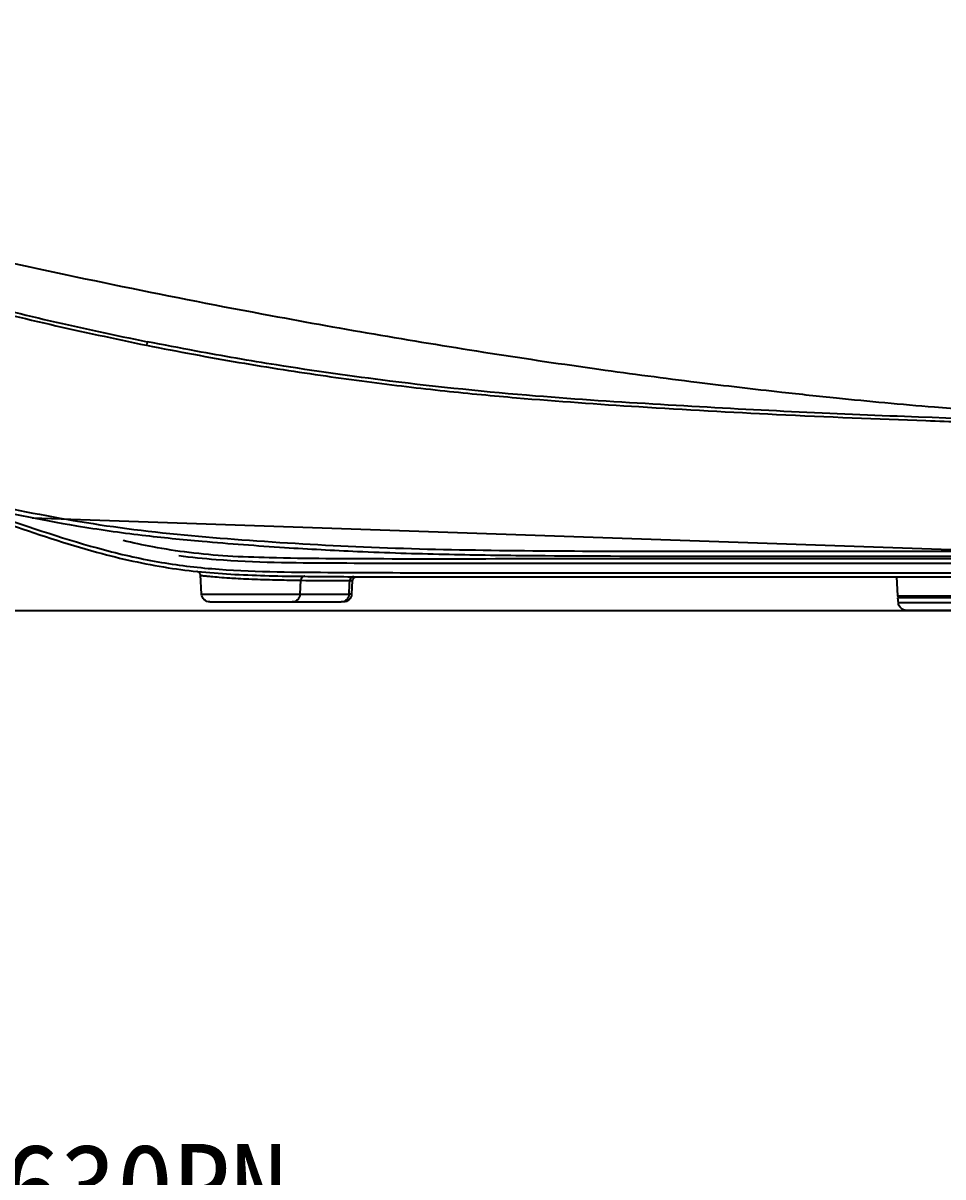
# Model space of a CAD drawing. Extents: x -2137 to 3740, y 68 to 2359.
# Drawn here: x -1237.6 to -1017.2, y 539.1 to 815.6 of the extents above; entities that cross this region are included whole.
import ezdxf

# ---------------------------------------------------------------- set-up
doc = ezdxf.new("R2010")
doc.units = 0
doc.header["$LTSCALE"] = 20
doc.header["$MEASUREMENT"] = 0
doc.layers.get('0').update_dxf_attribs({"linetype": 'CONTINUOUS'})
doc.layers.get('DEFPOINTS').update_dxf_attribs({"linetype": 'CONTINUOUS'})
doc.layers.add('1', color=7, linetype='CONTINUOUS')
doc.layers.add('2', color=2, linetype='CONTINUOUS')
doc.styles.add('ROMANS', font='romans', dxfattribs={"height": 10.144927})
doc.dimstyles.get("Standard").update_dxf_attribs({"dimtxt": 2.7, "dimasz": 2.5, "dimexe": 1.5, "dimexo": 1.5, "dimgap": 1.5, "dimtad": 1, "dimdec": 0, "dimlfac": 10, "dimzin": 0, "dimdsep": 46, "dimtxsty": 'Standard', "dimcen": 0, "dimclrt": 2, "dimadec": 0, "dimazin": 0, "dimtfac": 1, "dimtdec": 0, "dimtmove": 0, "dimatfit": 3, "dimfxl": 0, "dimtolj": 1, "dimtzin": 0, "dimarcsym": 0})

# ---------------------------------------------------------------- blocks, each defined once
blk = doc.blocks.new('*D17')
at = {"color": 3, "lineweight": -2}
for p, q in [((-912.87, 686.91), (-912.87, 67.8)), ((-1522.6, 293.1), (-1522.6, 67.8)), ((-1498.6, 73.8), (-936.87, 73.8))]:
    blk.add_line(p, q, dxfattribs=at)
at = {"color": 3}
for points in [[(-1498.6, 77.8), (-1498.6, 69.8), (-1522.6, 73.8)], [(-936.87, 77.8), (-936.87, 69.8), (-912.87, 73.8)]]:
    blk.add_solid(points, dxfattribs=at)
at = {"layer": 'DEFPOINTS', "color": 0}
for p in [(-912.87, 688.71), (-1522.6, 294.9), (-912.87, 73.8)]:
    blk.add_point(p, dxfattribs=at)
at = {"color": 2, "insert": (-1217.74, 97.8), "char_height": 24, "attachment_point": 5}
blk.add_mtext('\\A1;610', dxfattribs=at)
blk = doc.blocks.new('A$C9bb48bae')
at = {"layer": '1', "color": 7, "linetype": 'Continuous'}
for p, q in [((8.27, 11.2), (322.54, 22.12)), ((281.92, 3.9), (282.16, 8.51)), ((283.01, 9.32), (283.04, 9.32)), ((115.1, 3.47), (115.34, 7.99)), ((115.34, 7.99), (115.34, 8)), ((245.81, 7.11), (245.98, 3.9)), ((245.81, 7.11), (245.81, 7.11)), ((258.31, 3.9), (258.15, 7.2)), ((115.1, 3.47), (91.17, 3.47)), ((91.19, 3), (115.08, 3)), ((114.97, 1.83), (115.08, 3)), ((245.98, 3.9), (246.57, 3.9)), ((258.31, 3.9), (246.57, 3.9)), ((281.92, 3.9), (258.31, 3.9)), ((91.3, 1.83), (114.97, 1.83)), ((93.27, 0), (112.98, 0)), ((247.97, 2), (248.47, 2)), ((260.21, 2), (248.47, 2)), ((279.92, 2), (260.21, 2))]:
    blk.add_line(p, q, dxfattribs=at)
for centre, radius, start, end in [((114.6, 3.5), 0.5, 270, 357), ((247.97, 4), 2, 183, 270), ((279.92, 4), 2, 270, 357), ((112.98, 2), 2, 270, 355)]:
    blk.add_arc(centre, radius, start, end, dxfattribs=at)
for centre in [(248.47, 4), (260.21, 4)]:
    blk.add_ellipse(centre, major_axis=(0, -2), ratio=0.951057, start_param=4.764749, end_param=6.283185, dxfattribs=at)
for points, knots in [([(477.62, 118.02), (447.77, 107.18), (417.59, 97.28), (371.94, 83.6), (356.66, 79.18), (325.94, 71.07), (310.49, 67.49), (294.96, 64.38)], [0, 0, 0, 0, 0.5, 0.5, 0.75, 0.75, 1, 1, 1, 1]), ([(477.94, 117.19), (473.18, 115.48), (463.04, 111.84), (446.84, 106.28), (428.76, 100.25), (408.76, 93.82), (385.45, 86.67), (362.83, 80.08), (339.81, 73.74), (318.39, 68.42), (302.85, 65.15), (295.1, 63.52)], [0, 0, 0, 0, 0.079655, 0.169452, 0.269417, 0.379575, 0.499943, 0.65291, 0.750136, 0.875496, 1, 1, 1, 1]), ([(438.42, 110.36), (434.52, 109.31), (426.11, 107.06), (414.14, 103.94), (404, 101.35), (396.82, 99.54), (391.64, 98.25), (386.98, 97.1), (381.81, 95.83), (375.63, 94.33), (367.93, 92.48), (358.72, 90.31), (348.05, 87.84), (316.87, 80.8), (280.4, 73.29), (239.1, 65.9), (212.88, 61.6), (187.6, 57.85), (164.29, 54.77), (145.3, 52.54), (130.29, 50.95), (118.11, 49.76), (107.71, 48.84), (98.3, 48.08), (88.95, 47.38), (77.07, 46.59), (68.06, 46.09), (62.95, 45.83)], [0, 0, 0, 0, 0.031815, 0.06835, 0.097277, 0.114025, 0.126565, 0.139222, 0.151775, 0.168453, 0.189216, 0.214009, 0.24276, 0.275372, 0.465247, 0.535344, 0.605106, 0.674102, 0.736164, 0.789939, 0.82439, 0.854817, 0.886058, 0.906459, 0.929029, 0.959788, 1, 1, 1, 1]), ([(508.18, 86.65), (507.76, 86.48), (506.4, 85.93), (503.59, 84.81), (499.26, 83.07), (493.41, 80.71), (486.03, 77.74), (477.13, 74.14), (466.69, 69.95), (454.7, 65.22), (441.14, 59.99), (425.98, 54.31), (409.21, 48.25), (390.79, 41.94), (370.67, 35.52), (348.79, 29.27), (325.04, 23.58), (299.34, 19.19), (271.75, 16.76), (242.55, 15), (211.89, 14.3), (180.13, 14.16), (147.47, 14.18), (114.23, 14.18), (81.16, 14.2), (49.63, 14.21), (22.36, 14.22), (3.8, 14.24), (0, 14.25), (0, 14.25)], [0, 0, 0, 0, 0.002237, 0.007152, 0.014744, 0.025013, 0.037959, 0.053582, 0.07188, 0.092854, 0.116505, 0.142832, 0.171833, 0.20351, 0.237859, 0.274881, 0.314573, 0.356936, 0.402004, 0.449781, 0.500255, 0.55342, 0.609269, 0.667805, 0.729036, 0.79296, 0.859558, 0.928803, 1, 1, 1, 1]), ([(508.57, 85.61), (501.17, 82.64), (486.76, 76.86), (465.34, 68.2), (438.59, 57.77), (407.47, 46.3), (372.14, 34.63), (340.79, 25.91), (315.51, 20.67), (296.67, 17.98), (280.02, 16.35), (262.8, 15.06), (243.44, 14.01), (224.11, 13.4), (198.55, 13.04), (173.8, 13), (149.29, 13), (128.88, 13), (107.29, 13), (84.96, 13), (63.98, 13), (40.83, 13), (23.09, 13), (11.49, 13), (5.31, 13), (1.71, 13), (0.97, 13), (0.97, 13)], [0, 0, 0, 0, 0.039003, 0.075957, 0.112972, 0.179376, 0.238139, 0.29481, 0.338391, 0.364249, 0.387853, 0.420247, 0.44887, 0.483127, 0.51582, 0.576231, 0.608416, 0.642464, 0.683469, 0.724728, 0.767812, 0.808151, 0.875463, 0.906299, 0.936507, 0.968699, 1, 1, 1, 1]), ([(8.56, 44.44), (8.56, 44.44), (8.56, 44.44), (8.59, 44.44), (8.68, 44.44), (9.08, 44.44), (10.7, 44.44), (15.19, 44.45), (24.62, 44.49), (39.76, 44.61), (68.61, 45.02), (104.76, 46), (142.14, 47.61), (171.75, 49.25), (203.31, 51.27), (234.14, 54.41), (261.35, 58.28), (280.74, 61.6), (291.06, 63.62), (294.96, 64.38)], [0, 0, 0, 0, 0.000264, 0.004235, 0.012184, 0.028057, 0.059787, 0.122859, 0.175712, 0.248791, 0.34147, 0.499539, 0.583507, 0.666766, 0.749204, 0.843707, 0.916571, 0.968476, 1, 1, 1, 1]), ([(295.1, 63.52), (291.36, 62.79), (284, 61.35), (273.09, 59.43), (262.53, 57.7), (252.31, 56.16), (242.43, 54.81), (232.92, 53.62), (223.76, 52.59), (214.98, 51.7), (199.38, 50.31), (175.58, 48.63), (142.61, 46.82), (113.92, 45.61), (83.97, 44.68), (53.66, 43.96), (32.41, 43.74), (23.78, 43.7), (22.87, 43.7)], [0, 0, 0, 0, 0.036489, 0.071852, 0.106093, 0.139217, 0.171224, 0.202117, 0.2319, 0.260577, 0.288152, 0.385131, 0.49655, 0.622349, 0.685946, 0.826108, 0.981067, 1, 1, 1, 1]), ([(365.2, 33.72), (361.46, 32.41), (348.85, 27.98), (329.17, 20.89), (307.61, 13.74), (289.33, 9.75), (272.77, 8.38), (256.81, 8.11), (239.45, 8.03), (222.06, 8.01), (205.49, 8), (187.79, 8), (168.01, 8), (144.08, 8), (117.97, 8), (94.34, 8), (73.9, 8), (56.62, 8), (42.5, 8), (32.46, 8), (23.02, 8), (15.24, 8), (11.81, 8), (10.89, 8)], [0, 0, 0, 0, 0.027782, 0.09364, 0.14666, 0.186834, 0.224409, 0.263097, 0.299128, 0.346896, 0.386387, 0.417719, 0.474598, 0.530819, 0.595475, 0.67339, 0.718363, 0.768012, 0.829196, 0.860934, 0.886752, 0.955538, 1, 1, 1, 1]), ([(342.62, 26.8), (339.55, 25.71), (336.48, 24.62), (324.62, 20.46), (315.83, 17.41), (302.38, 13.71), (297.86, 12.63), (288.72, 10.96), (284.11, 10.37), (270.24, 9.23), (260.95, 9.17), (242.44, 9.03), (233.2, 9.02), (205.67, 9), (187.55, 9), (152.02, 9), (134.59, 9), (101, 9), (84.82, 9), (55.28, 9), (41.92, 9), (26.32, 9), (21.86, 9), (14.82, 9), (12.23, 9), (9.05, 9), (8.33, 9), (8.35, 9)], [0, 0, 0, 0, 0.022892, 0.022892, 0.088296, 0.088296, 0.120998, 0.120998, 0.1537, 0.1537, 0.219104, 0.219104, 0.284508, 0.284508, 0.415317, 0.415317, 0.546125, 0.546125, 0.676934, 0.676934, 0.807742, 0.807742, 0.873147, 0.873147, 0.938551, 0.938551, 1, 1, 1, 1]), ([(7.3, 12.36), (7.16, 12.36), (8.34, 12.37), (14.94, 12.37), (28.54, 12.36), (54.28, 12.38), (95.8, 12.35), (152.67, 12.32), (206.76, 12.31), (246.06, 12.28), (264.49, 12.52), (275.44, 12.9), (284.75, 13.73), (293.12, 15.02), (298.37, 16.16), (300.74, 16.74)], [0, 0, 0, 0, 0.068564, 0.131333, 0.206042, 0.308473, 0.439894, 0.600911, 0.790714, 0.873207, 0.908498, 0.934321, 0.958347, 0.981057, 1, 1, 1, 1]), ([(8.32, 11.2), (8.3, 11.2), (9.01, 11.2), (12.12, 11.2), (14.69, 11.2), (21.57, 11.2), (25.89, 11.2), (36.14, 11.2), (42.02, 11.2), (54.9, 11.2), (61.87, 11.2), (83.91, 11.2), (100.04, 11.2), (133.56, 11.2), (150.98, 11.2), (186.48, 11.2), (204.59, 11.2), (232.11, 11.22), (241.34, 11.23), (259.86, 11.35), (269.16, 11.4), (281.41, 12.35), (284.39, 12.66), (287.35, 13.07)], [0, 0, 0, 0, 0.070231, 0.070231, 0.145687, 0.145687, 0.221143, 0.221143, 0.296599, 0.296599, 0.372055, 0.372055, 0.522967, 0.522967, 0.673879, 0.673879, 0.824791, 0.824791, 0.900247, 0.900247, 0.975703, 0.975703, 1, 1, 1, 1]), ([(282.15, 8.37), (282.15, 8.37), (282.12, 8.37), (281.94, 8.35), (281.5, 8.3), (280.79, 8.23), (279.6, 8.11), (277.74, 7.95), (275.47, 7.78), (273.06, 7.63), (270.56, 7.51), (267.74, 7.41), (264.81, 7.33), (262.01, 7.27), (259.56, 7.22), (258.63, 7.21), (258.15, 7.2)], [0, 0, 0, 0, 0.020311, 0.06712, 0.114465, 0.162351, 0.22424, 0.30793, 0.39425, 0.456203, 0.531295, 0.6126, 0.700121, 0.79386, 0.893819, 1, 1, 1, 1]), ([(282.15, 8.37), (282.15, 8.44), (282.17, 8.57), (282.26, 8.82), (282.37, 8.97), (282.46, 9.06)], [0, 0, 0, 0, 0.263106, 0.520529, 1, 1, 1, 1]), ([(282.15, 8.37), (282.15, 8.44), (282.17, 8.57), (282.26, 8.82), (282.37, 8.97), (282.46, 9.06)], [0, 0, 0, 0, 0.263105, 0.520528, 1, 1, 1, 1]), ([(283, 9.32), (283, 9.32), (282.99, 9.31), (282.94, 9.31), (282.87, 9.3), (282.81, 9.3), (282.8, 9.3)], [0, 0, 0, 0, 0.00319, 0.406154, 0.879166, 1, 1, 1, 1]), ([(245.5, 7.78), (245.4, 7.87), (245.25, 7.97), (245, 8.05), (244.86, 8.06), (244.8, 8.06)], [0, 0, 0, 0, 0.478282, 0.736127, 1, 1, 1, 1]), ([(245.5, 7.78), (245.59, 7.7), (245.7, 7.54), (245.79, 7.3), (245.81, 7.17), (245.81, 7.1)], [0, 0, 0, 0, 0.478279, 0.736124, 1, 1, 1, 1]), ([(246.41, 7.11), (246.28, 7.11), (246.03, 7.11), (245.87, 7.11), (245.83, 7.11), (245.82, 7.11)], [0, 0, 0, 0, 0.417765, 0.802522, 1, 1, 1, 1])]:
    blk.add_open_spline(points, degree=3, knots=knots, dxfattribs=at)
for points in [[(294.96, 64.38), (294.96, 64.33), (295.03, 63.92), (295.1, 63.52)], [(258.15, 7.2), (254.95, 7.16), (251.04, 7.13), (246.41, 7.11)], [(246.57, 3.9), (246.52, 4.97), (246.46, 6.04), (246.41, 7.11)]]:
    blk.add_open_spline(points, degree=3, dxfattribs=at)
for points, weights, knots in [([(245.45, 8.06), (245.71, 8.06), (245.94, 7.96), (246.11, 7.78), (246.29, 7.61), (246.4, 7.38), (246.41, 7.11)], [1.00031698631, 1.00512781328, 1.06469823552, 1.17902825304, 1.06571769713, 1.00619452615, 1.00045874011], [0, 0, 0, 0, 0.502239, 0.502239, 0.502239, 1, 1, 1, 1]), ([(257.19, 8.15), (257.44, 8.15), (257.67, 8.05), (257.85, 7.88), (258.02, 7.7), (258.13, 7.47), (258.15, 7.2)], [1.00031573301, 1.00511822583, 1.06470736552, 1.17908315209, 1.06471101061, 1.00512202403, 1.00031619234], [0, 0, 0, 0, 0.500008, 0.500008, 0.500008, 1, 1, 1, 1])]:
    blk.add_rational_spline(points, weights, degree=3, knots=knots, dxfattribs=at)

msp = doc.modelspace()

# ---------------------------------------------------------------- linework, layer by layer
msp.add_line((-1507.61, 674.9), (-924.64, 674.9))

# ---------------------------------------------------------------- block references
at = {"xscale": -1}
msp.add_blockref('A$C9bb48bae', (-912.87, 674.9), dxfattribs=at)

# ---------------------------------------------------------------- texts
at = {"layer": '2', "insert": (-1296.76, 536.88), "char_height": 20, "attachment_point": 4, "style": 'ROMANS'}
msp.add_mtext('{\\Ftxt|c129;TFC-630PN}', dxfattribs=at)

# ---------------------------------------------------------------- dimensions: what is measured, and where the dimension line sits
dim = msp.add_linear_dim(base=(-912.87, 73.8), p1=(-1522.6, 294.9), p2=(-912.87, 688.71), dimstyle='Standard', override={"dimscale": 1.2, "dimtxt": 20, "dimasz": 20, "dimexe": 5, "dimgap": 10, "dimtoh": 1, "dimlfac": 1, "dimzin": 12, "dimclrd": 3, "dimclre": 3, "dimazin": 2, "dimarcsym": 1})
dim.commit()
dim.dimension.update_dxf_attribs({"geometry": '*D17', "text_midpoint": (-1217.74, 73.8), "dimtype": 160})

# ---------------------------------------------------------------- leaders
msp.add_leader([(-1398.99, 719.55), (-1313.72, 863.52), (-1143.66, 863.52)], dimstyle='Standard', override={"dimscale": 1.2, "dimtxt": 20, "dimasz": 20, "dimexe": 5, "dimgap": 10, "dimtad": 0, "dimtoh": 1, "dimlfac": 1, "dimzin": 12, "dimclrd": 3, "dimclre": 3, "dimazin": 2, "dimarcsym": 1})

doc.saveas('drawing.dxf')
